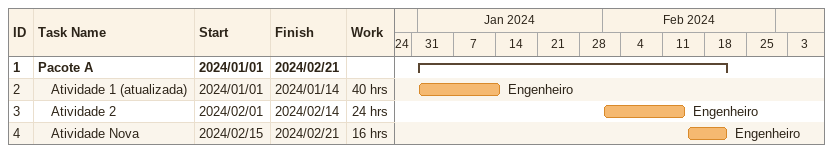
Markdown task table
| ID | Level | Task | Start | Finish | Resources | Work (h) |
|---|---|---|---|---|---|---|
| 1 | 1 | **Pacote A** | 2024-01-01 | 2024-02-21 |  |  |
| 2 | 2 | Atividade 1 (atualizada) | 2024-01-01 | 2024-01-14 | Engenheiro | 40 |
| 3 | 2 | Atividade 2 | 2024-02-01 | 2024-02-14 | Engenheiro | 24 |
| 4 | 2 | Atividade Nova | 2024-02-15 | 2024-02-21 | Engenheiro | 16 |
